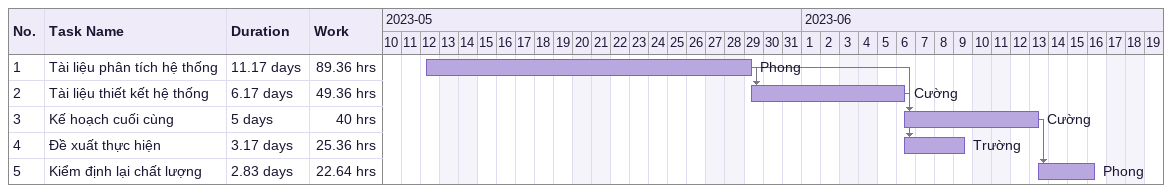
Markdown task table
| ID | Task | Duration | Start | Finish | Predecessors | Resources | Work (h) |
|---|---|---|---|---|---|---|---|
| 1 | Tài liệu phân tích hệ thống | 11.17d | 2023-05-12 | 2023-05-29 |  | Phong | 89.36 |
| 2 | Tài liệu thiết kết hệ thống | 6.17d | 2023-05-29 | 2023-06-06 | 1 | Cường | 49.36 |
| 3 | Kế hoạch cuối cùng | 5d | 2023-06-06 | 2023-06-13 | 2 | Cường | 40 |
| 4 | Đề xuất thực hiện | 3.17d | 2023-06-06 | 2023-06-09 | 1, 2 | Trường | 25.36 |
| 5 | Kiểm định lại chất lượng | 2.83d | 2023-06-13 | 2023-06-16 | 3 | Phong | 22.64 |
